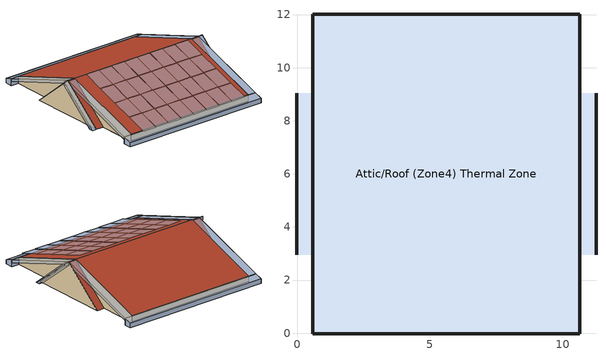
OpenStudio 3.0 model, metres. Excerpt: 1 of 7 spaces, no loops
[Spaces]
Attic/Roof (Zone4) Thermal Zone
 floor to Second Floor (Zone3) Thermal Zone (Attic Floor Assembly - Main House): 10.64,12.01 10.64,-0.03 0.58,-0.03 0.58,12.01 z6.04; 11.25,9.03 11.25,2.96 10.64,2.96 10.64,9.03 z6.04; 0.58,9.03 0.58,2.96 -0.03,2.96 -0.03,9.03 z6.04
 wall outside (Exterior Wall Assemby): 10.64,12.01 0.58,12.01 z6.04:6.13; 0.58,-0.03 10.64,-0.03 z6.1:6.57; 0.58,-0.03 10.64,-0.03 z6.04:6.1; 10.64,12.01 0.58,12.01 z6.13:6.57; 10.64,5.99,8.57 10.64,-0.03,6.57 10.64,-0.03,6.04 10.64,2.96,6.04; 0.58,5.99,8.57 0.58,2.96,6.04 0.58,-0.03,6.04 0.58,-0.03,6.57; -0.03,5.99,8.57 -0.03,9.03,6.04 -0.03,2.96,6.04; 11.25,5.99,8.57 11.25,2.96,6.04 11.25,9.03,6.04; 0.58,5.99,8.57 0.58,12.01,6.57 0.58,12.01,6.04 0.58,9.03,6.04; 10.64,5.99,8.57 10.64,9.03,6.04 10.64,12.01,6.04 10.64,12.01,6.57
 roof outside (Roof Assembly): 0.58,5.99,8.57 0.58,9.03,6.04 -0.03,9.03,6.04 -0.03,5.99,8.57; 10.64,5.99,8.57 10.64,2.96,6.04 11.25,2.96,6.04 11.25,5.99,8.57; 11.25,5.99,8.57 11.25,9.03,6.04 10.64,9.03,6.04 10.64,5.99,8.57; -0.03,5.99,8.57 -0.03,2.96,6.04 0.58,2.96,6.04 0.58,5.99,8.57; 0.58,5.99,8.57 0.58,-0.03,6.57 10.64,-0.03,6.57 10.64,5.99,8.57; 10.64,5.99,8.57 10.64,12.01,6.57 0.58,12.01,6.57 0.58,5.99,8.57
shading: 11.25,5.99 11.56,5.99 / -0.03,5.99 -0.33,5.99 z8.31:8.57; 0.58,12.01 -0.03,12.01 / 10.64,-0.03 11.25,-0.03 z6.35:6.57; -0.03,-0.66 11.25,-0.66 z6.04:6.36; 11.25,12.57 -0.03,12.57 z6.04:6.38; 11.25,-0.03 -0.03,-0.03 / -0.03,12.01 11.25,12.01 z6.04:6.57; 11.25,-0.03 11.25,-0.66 -0.03,-0.66 -0.03,-0.03 z6.04; 8.01,5.8,8.66 8.01,4.32,8.17 9.06,4.32,8.17 9.06,5.8,8.66; 11.25,5.99,8.57 11.25,6.42,8.22 11.25,12.01,6.35 11.25,12.01,6.57; -0.03,12.01,6.57 -0.03,12.57,6.38 -0.03,12.57,6.04 -0.03,12.01,6.04; 4.72,5.8,8.66 4.72,4.32,8.17 5.77,4.32,8.17 5.77,5.8,8.66; 9.11,1.22,7.13 9.11,-0.26,6.64 10.16,-0.26,6.64 10.16,1.22,7.13; 11.25,5.99,8.31 11.56,5.99,8.31 11.56,3.28,6.04 11.25,3.28,6.04; 10.64,6.42,8.22 10.64,12.01,6.35 11.25,12.01,6.35 11.25,6.42,8.22; 11.25,2.39,7.16 11.25,-0.03,6.35 10.64,-0.03,6.35; -0.03,5.99,8.31 -0.03,3.28,6.04 -0.33,3.28,6.04 -0.33,5.99,8.31; 3.63,2.75,7.64 3.63,1.27,7.15 4.67,1.27,7.15 4.67,2.75,7.64; 11.25,12.01,6.57 11.25,12.57,6.38 -0.03,12.57,6.38 -0.03,12.01,6.57; 11.25,12.57 11.25,12.01 -0.03,12.01 -0.03,12.57 z6.04; 11.56,5.24,7.94 11.56,3.9,6.83 11.56,4.63,7.18; 0.58,5.99,8.57 0.58,6.42,8.22 0.58,12.01,6.35 0.58,12.01,6.57; 11.56,5.99,8.57 11.56,5.24,7.94 11.56,4.63,7.18 11.56,5.99,8.31; 0.58,5.99,8.57 0.58,12.01,6.57 -0.03,12.01,6.57 -0.03,5.99,8.57; 11.25,5.99,8.57 11.25,-0.03,6.57 11.25,-0.03,6.35 11.25,5.57,8.22; 2.53,1.22,7.13 2.53,-0.26,6.64 3.58,-0.26,6.64 3.58,1.22,7.13; 2.48,5.8,8.66 1.43,5.8,8.66 1.43,4.32,8.17 2.48,4.32,8.17; -0.33,5.57,8.22 -0.33,4.98,7.46 -0.33,3.28,6.04 -0.33,2.96,6.04; 3.63,1.22,7.13 3.63,-0.26,6.64 4.67,-0.26,6.64 4.67,1.22,7.13; 10.64,3.54,7.54 11.25,2.39,7.16 10.64,-0.03,6.35; 1.43,1.22,7.13 1.43,-0.26,6.64 2.48,-0.26,6.64 2.48,1.22,7.13; 1.43,4.27,8.15 1.43,2.79,7.66 2.48,2.79,7.66 2.48,4.27,8.15; 11.56,5.99,8.57 11.25,5.99,8.57 11.25,2.96,6.04 11.56,2.96,6.04; 8.01,4.27,8.15 8.01,2.79,7.66 9.06,2.79,7.66 9.06,4.27,8.15; 5.82,1.22,7.13 5.82,-0.26,6.64 6.87,-0.26,6.64 6.87,1.22,7.13; 6.92,5.8,8.66 6.92,4.32,8.17 7.96,4.32,8.17 7.96,5.8,8.66; 5.82,4.27,8.15 5.82,2.79,7.66 6.87,2.79,7.66 6.87,4.27,8.15; 11.25,5.99,8.57 11.25,12.01,6.57 10.64,12.01,6.57 10.64,5.99,8.57; -0.03,5.99,8.57 -0.03,5.57,8.22 0.58,5.57,8.22 0.58,5.99,8.57; 9.11,4.27,8.15 9.11,2.79,7.66 10.16,2.79,7.66 10.16,4.27,8.15; 5.82,2.75,7.64 5.82,1.27,7.15 6.87,1.27,7.15 6.87,2.75,7.64; 4.72,2.75,7.64 4.72,1.27,7.15 5.77,1.27,7.15 5.77,2.75,7.64; 11.25,5.99,8.57 11.25,6.42,8.22 10.64,6.42,8.22 10.64,5.99,8.57; 11.25,5.57,8.22 11.25,2.39,7.16 10.64,3.54,7.54 10.64,5.57,8.22; 2.53,4.27,8.15 2.53,2.79,7.66 3.58,2.79,7.66 3.58,4.27,8.15; 5.82,5.8,8.66 5.82,4.32,8.17 6.87,4.32,8.17 6.87,5.8,8.66; -0.03,6.42,8.22 -0.03,12.01,6.35 0.58,12.01,6.35 0.58,6.42,8.22; 10.64,5.99,8.57 10.64,-0.03,6.57 11.25,-0.03,6.57 11.25,5.99,8.57; 6.92,2.75,7.64 6.92,1.27,7.15 7.96,1.27,7.15 7.96,2.75,7.64; 11.25,5.99,8.57 11.25,5.57,8.22 10.64,5.57,8.22 10.64,5.99,8.57; 11.25,2.96 11.56,2.96 11.56,3.28 11.25,3.28 z6.04; 11.56,4.63,7.18 11.56,3.9,6.83 11.56,2.96,6.04 11.56,3.28,6.04; 2.53,5.8,8.66 2.53,4.32,8.17 3.58,4.32,8.17 3.58,5.8,8.66; 11.25,12.01,6.57 11.25,12.01,6.04 11.25,12.57,6.04 11.25,12.57,6.38; 9.11,5.8,8.66 9.11,4.32,8.17 10.16,4.32,8.17 10.16,5.8,8.66; 0.58,5.57,8.22 0.58,-0.03,6.35 -0.03,-0.03,6.35 -0.03,5.57,8.22; 9.11,2.75,7.64 9.11,1.27,7.15 10.16,1.27,7.15 10.16,2.75,7.64; 11.25,-0.03,6.57 11.25,-0.66,6.36 11.25,-0.66,6.04 11.25,-0.03,6.04; 6.92,1.22,7.13 6.92,-0.26,6.64 7.96,-0.26,6.64 7.96,1.22,7.13; 8.01,2.75,7.64 8.01,1.27,7.15 9.06,1.27,7.15 9.06,2.75,7.64; -0.03,-0.03,6.57 -0.03,-0.03,6.04 -0.03,-0.66,6.04 -0.03,-0.66,6.36; 4.72,4.27,8.15 4.72,2.79,7.66 5.77,2.79,7.66 5.77,4.27,8.15; -0.03,5.99,8.57 -0.33,5.99,8.57 -0.33,2.96,6.04 -0.03,2.96,6.04; -0.33,5.99,8.57 -0.33,5.99,8.31 -0.33,5.74,8.36 -0.33,5.77,8.38; -0.03,-0.03,6.57 -0.03,-0.66,6.36 11.25,-0.66,6.36 11.25,-0.03,6.57; -0.03,5.99,8.57 -0.03,12.01,6.57 -0.03,12.01,6.35 -0.03,6.42,8.22; 6.92,4.27,8.15 6.92,2.79,7.66 7.96,2.79,7.66 7.96,4.27,8.15; -0.03,5.99,8.57 -0.03,-0.03,6.57 0.58,-0.03,6.57 0.58,5.99,8.57; 8.01,1.22,7.13 8.01,-0.26,6.64 9.06,-0.26,6.64 9.06,1.22,7.13; -0.03,5.99,8.57 -0.03,5.57,8.22 -0.03,-0.03,6.35 -0.03,-0.03,6.57; 3.63,4.27,8.15 3.63,2.79,7.66 4.67,2.79,7.66 4.67,4.27,8.15; -0.03,5.99,8.57 -0.03,6.42,8.22 0.58,6.42,8.22 0.58,5.99,8.57; 2.53,2.75,7.64 2.53,1.27,7.15 3.58,1.27,7.15 3.58,2.75,7.64; 3.63,5.8,8.66 3.63,4.32,8.17 4.67,4.32,8.17 4.67,5.8,8.66; 1.43,2.75,7.64 1.43,1.27,7.15 2.48,1.27,7.15 2.48,2.75,7.64; 4.72,1.22,7.13 4.72,-0.26,6.64 5.77,-0.26,6.64 5.77,1.22,7.13
[Site]
Washington Dc Dulles IntL Ar: Latitude {deg}=38.98; Longitude {deg}=-77.47; Time Zone {hr}=-5; Elevation {m}=82; Terrain=Suburbs
[Building]
NIST NZE House: North Axis {deg}=0; Default Construction Set=Default for Interior Walls
[ClimateZones]
Climate Zone Institution Name 1=ASHRAE; Climate Zone Document Name 1=ANSI/ASHRAE Standard 169; Climate Zone Document Year 1=2006; Climate Zone Institution Name 2=CEC; Climate Zone Document Name 2=California Climate Zone Descriptions; Climate Zone Document Year 2=1995
[SizingPeriod:DesignDay] Barometric Pressure {Pa}=100344; Sky Clearness=0; Rain Indicator=0; Snow Indicator=0; Day of Month=21; Daylight Saving Time Indicator=0; Dry-Bulb Temperature Range Modifier Type=DefaultMultipliers
Name | Maximum Dry-Bulb Temperature {C} | Daily Dry-Bulb Temperature Range {deltaC} | Humidity Indicating Conditions at Maximum Dry-Bulb | Wind Speed {m/s} | Wind Direction {deg} | Month | Day Type | Humidity Indicating Type | Solar Model Indicator | ASHRAE Taub | ASHRAE Taud
Washington Dc Dulles IntL Ar Ann Hum_n 99.6% Condns DP=>MCDB | -9 | 0 | -19.5 | 2.7 | 310 | 1 | WinterDesignDay | Dewpoint | ASHRAEClearSky
Washington Dc Dulles IntL Ar Ann Htg Wind 99.6% Condns WS=>MCDB | 0.8 | 0 | 0.8 | 11.2 | 310 | 1 | WinterDesignDay | Wetbulb | ASHRAEClearSky
Washington Dc Dulles IntL Ar Ann Htg 99.6% Condns DB | -11.8 | 0 | -11.8 | 2.7 | 310 | 1 | WinterDesignDay | Wetbulb | ASHRAEClearSky
Washington Dc Dulles IntL Ar Ann Clg .4% Condns DP=>MDB | 27.8 | 11.4 | 23.6 | 4 | 290 | 7 | SummerDesignDay | Dewpoint | ASHRAETau | 0.544 | 1.787
Washington Dc Dulles IntL Ar Ann Clg .4% Condns DB=>MWB | 34.1 | 11.4 | 23.9 | 4 | 290 | 7 | SummerDesignDay | Wetbulb | ASHRAETau | 0.544 | 1.787
Washington Dc Dulles IntL Ar Ann Clg .4% Condns WB=>MDB | 31.6 | 11.4 | 25.4 | 4 | 290 | 7 | SummerDesignDay | Wetbulb | ASHRAETau | 0.544 | 1.787
Washington Dc Dulles IntL Ar Ann Clg .4% Condns Enth=>MDB | 31.6 | 11.4 | 78000 | 4 | 290 | 7 | SummerDesignDay | Enthalpy | ASHRAETau | 0.544 | 1.787
[Construction]
Attic Floor Assembly - Main House: 1/2" GWB, 11 1/4" LSL Engineered Ceiling Joist
Exterior Wall Assemby: Fiber Cement Siding, Wood Furring Strips, Foil-faced Polyiso - 2.0", Foil-faced Polyiso - 2.0", Air Barrier Membrane, 1/2" Plywood Sheathing, 2x6 24" O.C. Wood Stud Wall w/ R-19 Cellulose Insulation, 1/2" GWB
Roof Assembly: Asphalt shingles, Peel and Stick Roof Membrane, 5/8" Plywood Sheathing, Foil-faced Polyiso - 1.5", Foil-faced Polyiso - 2.0", Foil-faced Polyiso - 1.5", Air Barrier Membrane, 1/2" Plywood Sheathing, 1 3/4" x11 7/8" LSL Engineered Roof Rafters w/ Cellulose Insulation Fill
Patio Shared Wall: 1/2" GWB, 2x6 24" O.C. Wood Stud Wall - R-19 Cellulose Insulation Only, 1/2" Plywood Sheathing, Air Barrier Membrane, Foil-faced Polyiso - 2.0", Foil-faced Polyiso - 2.0", Wood Furring Strips, Fiber Cement Siding
[Material] Thermal Absorptance=0.9; Solar Absorptance=0.7; Visible Absorptance=0.7
Name | Roughness | Thickness {m} | Conductivity {W/m-K} | Density {kg/m3} | Specific Heat {J/kg-K}
1/2" GWB | MediumSmooth | 0.0127 | 0.16 | 800 | 1090
11 1/4" LSL Engineered Ceiling Joist | Rough | 0.28575 | 0.18 | 1200 | 1012
2x6 24" O.C. Wood Stud Wall - R-19 Cellulose Insulation Only | MediumRough | 0.1397 | 0.047481 | 30 | 712
1/2" Plywood Sheathing | Smooth | 0.0127 | 0.07 | 400 | 1300
Foil-faced Polyiso - 2.0" | MediumRough | 0.0508 | 0.023 | 40 | 1496
Fiber Cement Siding | MediumRough | 0.0079375 | 0.09 | 1000 | 900
2x6 24" O.C. Wood Stud Wall w/ R-19 Cellulose Insulation | MediumRough | 0.1397 | 0.058209 | 92.55 | 850
Asphalt shingles | VeryRough | 0.0032 | 0.04 | 1120 | 1260
5/8" Plywood Sheathing | Smooth | 0.0159 | 0.12 | 544 | 1210
Foil-faced Polyiso - 1.5" | MediumRough | 0.0381 | 0.023 | 40 | 1496
1 3/4" x11 7/8" LSL Engineered Roof Rafters w/ Cellulose Insulation Fill | Rough | 0.301325 | 0.058209 | 92.55 | 850
[Material:NoMass] Roughness=Rough; Thermal Resistance {m2-K/W}=0.011; Thermal Absorptance=0.9; Solar Absorptance=0.7; Visible Absorptance=0.7
Air Barrier Membrane; Peel and Stick Roof Membrane
[Material:AirGap]
Wood Furring Strips: Thermal Resistance {m2-K/W}=0.15
[DefaultConstructionSet]
Default for Interior Walls: Default Exterior Surface Constructions=Default Surface Constructions 1; Default Interior Surface Constructions=Default Surface Constructions 2; Default Ground Contact Surface Constructions=Default Surface Constructions 3; Default Exterior SubSurface Constructions=Default Sub Surface Constructions 1; Default Interior SubSurface Constructions=Default Sub Surface Constructions 2
[DefaultSurfaceConstructions]
Name | Wall Construction
Default Surface Constructions 1; Default Surface Constructions 3
Default Surface Constructions 2 | Patio Shared Wall
[DefaultSubSurfaceConstructions]
Default Sub Surface Constructions 1; Default Sub Surface Constructions 2
[ThermalZone]
Zone4 Thermal Zone: Multiplier=1; Use Ideal Air Loads=No
[Sizing:Zone] Zone Cooling Design Supply Air Temperature Input Method=SupplyAirTemperature; Zone Cooling Design Supply Air Temperature {C}=12; Zone Cooling Design Supply Air Temperature Difference {deltaC}=11.11; Zone Heating Design Supply Air Temperature Input Method=SupplyAirTemperature; Zone Heating Design Supply Air Temperature {C}=30; Zone Heating Design Supply Air Temperature Difference {deltaC}=11.11; Zone Cooling Design Supply Air Humidity Ratio {kg-H2O/kg-air}=0.008; Zone Heating Design Supply Air Humidity Ratio {kg-H2O/kg-air}=0.008; Cooling Design Air Flow Method=DesignDay; Cooling Minimum Air Flow per Zone Floor Area {m3/s-m2}=0.000762; Heating Design Air Flow Method=DesignDay; Account for Dedicated Outdoor Air System=No; Dedicated Outdoor Air System Control Strategy=NeutralSupplyAir; Dedicated Outdoor Air Low Setpoint Temperature for Design {C}=Autosize; Dedicated Outdoor Air High Setpoint Temperature for Design {C}=Autosize
Name | Zone Heating Sizing Factor | Zone Cooling Sizing Factor
Zone4 Thermal Zone; Zone5 Thermal Zone; Zone2 Thermal Zone
Zone3 Thermal Zone; Zone1 Thermal Zone | 1 | 1
[Zone equipment]
Zone3 Thermal Zone: Zone HVAC Dehumidifier 1, Zone HVAC Energy Recovery Ventilator 1
Zone1 Thermal Zone: Zone HVAC Dehumidifier, Zone HVAC Energy Recovery Ventilator, PTHP
[Space]
Attic/Roof (Zone4) Thermal Zone: Building Story=Building Story 4 - Attic/Roof; Thermal Zone=Zone4 Thermal Zone; Part of Total Floor Area=No
[SpaceInfiltration:DesignFlowRate]
Attic ACH: Space or SpaceType=Attic/Roof (Zone4) Thermal Zone; Schedule=ALWAYS_ON; Design Flow Rate Calculation Method=AirChanges/Hour; Air Changes per Hour {1/hr}=0; Constant Term Coefficient=1
[BuildingStory]
Building Story 4 - Attic/Roof
[ZoneHVAC:Dehumidifier:DX] Availability Schedule=Always On Discrete 1; Rated Energy Factor {L/kWh}=1.65; Water Removal Curve=Dehumidifier Water Removal Curve; Energy Factor Curve=Dehumidifier Energy Factor Curve; Part Load Fraction Correlation Curve=Dehumidifier Part Load Curve; Minimum Dry-Bulb Temperature for Dehumidifier Operation {C}=-1.1; Maximum Dry-Bulb Temperature for Dehumidifier Operation {C}=32.2; Off-Cycle Parasitic Electric Load {W}=0
Name | Rated Water Removal {L/day} | Rated Air Flow Rate {m3/s}
Zone HVAC Dehumidifier | 17.3181 | 0.008967
Zone HVAC Dehumidifier 1 | 15.8042 | 0.08967
[ZoneHVAC:EnergyRecoveryVentilator] Availability Schedule=Always On Discrete 1
Name | Heat Exchanger | Supply Air Flow Rate {m3/s} | Exhaust Air Flow Rate {m3/s} | Supply Air Fan | Exhaust Air Fan | Controller | Ventilation Rate per Unit Floor Area {m3/s-m2} | Ventilation Rate per Occupant {m3/s-person}
Zone HVAC Energy Recovery Ventilator | ERV HX | 0.02592 | 0.02592 | ERV Supply Fan | ERV Exhaust Fan | ERV Controller | 0 | 0
Zone HVAC Energy Recovery Ventilator 1 | ERV HX 1 | 0.02364 | 0.02364 | ERV Supply Fan 1 | ERV Exhaust Fan 1 | ERV Controller 1 | 0.000508 | 0.00236
[Fan:OnOff] Availability Schedule=Always On Discrete 1; Fan Total Efficiency=0.7; Pressure Rise {Pa}=300; Motor Efficiency=0.8; Motor In Airstream Fraction=1
Name | Maximum Flow Rate {m3/s} | Fan Power Ratio Function of Speed Ratio Curve | Fan Efficiency Ratio Function of Speed Ratio Curve
ERV Supply Fan | 0.02592 | Fan On Off Power Curve 18 | Fan On Off Efficiency Curve 17
ERV Exhaust Fan | 0.02592 | Fan On Off Power Curve 17 | Fan On Off Efficiency Curve 18
ERV Supply Fan 1 | 0.02364 | Fan On Off Power Curve 18 | Fan On Off Efficiency Curve 17
ERV Exhaust Fan 1 | 0.02364 | Fan On Off Power Curve 17 | Fan On Off Efficiency Curve 18
[HeatExchanger:AirToAir:SensibleAndLatent] Availability Schedule=Always On Discrete 1; Sensible Effectiveness at 100% Heating Air Flow=0.62; Latent Effectiveness at 100% Heating Air Flow=0; Sensible Effectiveness at 75% Heating Air Flow=0.68; Latent Effectiveness at 75% Heating Air Flow=0; Sensible Effectiveness at 100% Cooling Air Flow=0.62; Latent Effectiveness at 100% Cooling Air Flow=0; Sensible Effectiveness at 75% Cooling Air Flow=0.68; Latent Effectiveness at 75% Cooling Air Flow=0; Supply Air Outlet Temperature Control=No; Heat Exchanger Type=Plate; Frost Control Type=ExhaustAirRecirculation; Threshold Temperature {C}=-5; Initial Defrost Time Fraction=0.21875; Rate of Defrost Time Fraction Increase {1/K}=0.004261; Economizer Lockout=No
Name | Nominal Supply Air Flow Rate {m3/s} | Nominal Electric Power {W}
ERV HX | 0.02592 | 28.2
ERV HX 1 | 0.02364 | 25.8
[ZoneHVAC:EnergyRecoveryVentilator:Controller] Exhaust Air Temperature Limit=NoExhaustAirTemperatureLimit; Exhaust Air Enthalpy Limit=NoExhaustAirEnthalpyLimit; High Humidity Control Flag=No; High Humidity Outdoor Air Flow Ratio=1; Control High Indoor Humidity Based on Outdoor Humidity Ratio=No
ERV Controller; ERV Controller 1
[AvailabilityManager:DifferentialThermostat]
Plant Loop 1 Differential Thermostat: Temperature Difference On Limit {deltaC}=10; Temperature Difference Off Limit {deltaC}=3
[AvailabilityManager:HighTemperatureTurnOff]
Plant Loop 1 High Temperature Turn Off: Temperature {C}=80
[AvailabilityManager:Scheduled]
AVM Scheduled: Schedule=Always On Discrete hvac_library
[ZoneHVAC:PackagedTerminalHeatPump]
PTHP: Availability Schedule=Always On Discrete hvac_library; Supply Air Flow Rate During Cooling Operation {m3/s}=Autosize; Supply Air Flow Rate During Heating Operation {m3/s}=Autosize; Supply Air Flow Rate When No Cooling or Heating is Needed {m3/s}=Autosize; Outdoor Air Flow Rate During Cooling Operation {m3/s}=Autosize; Outdoor Air Flow Rate During Heating Operation {m3/s}=Autosize; Outdoor Air Flow Rate When No Cooling or Heating is Needed {m3/s}=Autosize; Supply Air Fan=PTHP CV Fan; Heating Coil=PTHP 1 Spd DX Htg Coil; Cooling Coil=PTHP 1 Spd DX Clg Coil; Supplemental Heating Coil=PTHP Elec Htg Backup Coil; Maximum Supply Air Temperature from Supplemental Heater {C}=Autosize
[Fan:ConstantVolume]
PTHP CV Fan: Availability Schedule=Always On Discrete hvac_library; Maximum Flow Rate {m3/s}=AutoSize
[Coil:Heating:DX:SingleSpeed]
PTHP 1 Spd DX Htg Coil: Availability Schedule=Always On Discrete hvac_library; Rated Total Heating Capacity {W}=Autosize; Rated COP {W/W}=5; Rated Air Flow Rate {m3/s}=Autosize; Rated Supply Fan Power Per Volume Flow Rate {W/(m3/s)}=773.3; Total Heating Capacity Function of Temperature Curve=OS:Curve:Biquadratic 11; Total Heating Capacity Function of Flow Fraction Curve=OS:Curve:Quadratic 14; Energy Input Ratio Function of Temperature Curve=OS:Curve:Biquadratic 12; Energy Input Ratio Function of Flow Fraction Curve=OS:Curve:Quadratic 15; Part Load Fraction Correlation Curve=OS:Curve:Quadratic 16; Defrost Strategy=Resistive; Defrost Control=Timed; Defrost Time Period Fraction=0.166667; Resistive Defrost Heater Capacity {W}=2000
[Coil:Cooling:DX:SingleSpeed]
PTHP 1 Spd DX Clg Coil: Availability Schedule=Always On Discrete hvac_library; Rated Total Cooling Capacity {W}=Autosize; Rated Sensible Heat Ratio=Autosize; Rated COP {W/W}=3; Rated Air Flow Rate {m3/s}=Autosize; Rated Evaporator Fan Power Per Volume Flow Rate {W/(m3/s)}=773.3; Total Cooling Capacity Function of Temperature Curve=OS:Curve:Biquadratic 9; Total Cooling Capacity Function of Flow Fraction Curve=OS:Curve:Quadratic 11; Energy Input Ratio Function of Temperature Curve=OS:Curve:Biquadratic 10; Energy Input Ratio Function of Flow Fraction Curve=OS:Curve:Quadratic 12; Part Load Fraction Correlation Curve=OS:Curve:Quadratic 13; Condenser Type=AirCooled; Evaporative Condenser Effectiveness=0; Evaporative Condenser Air Flow Rate {m3/s}=Autosize; Evaporative Condenser Pump Rated Power Consumption {W}=Autosize; Crankcase Heater Capacity {W}=0; Maximum Outdoor Dry-Bulb Temperature for Crankcase Heater Operation {C}=0; Basin Heater Capacity {W/K}=0; Basin Heater Setpoint Temperature {C}=10
[Coil:Heating:Electric]
PTHP Elec Htg Backup Coil: Availability Schedule=Always On Discrete hvac_library
[Schedule:Compact]
ALWAYS_ON: Through: 12/31, For: AllDays, Until: 24:00, 1
[Curve:Quadratic]
Name | Coefficient1 Constant | Coefficient2 x | Coefficient3 x**2 | Minimum Value of x | Maximum Value of x | Minimum Value of x {BasedOnField A2} | Maximum Value of x {BasedOnField A2}
Dehumidifier Part Load Curve | 0.95 | 0.05 | 0 | 0 | 1
OS:Curve:Quadratic 14 | 0.84 | 0.16 | 0 |  |  | 0.5 | 1.5
OS:Curve:Quadratic 15 | 1.3824 | -0.4336 | 0.0512 |  |  | 0 | 1
OS:Curve:Quadratic 16 | 0.85 | 0.15 | 0 |  |  | 0 | 1
OS:Curve:Quadratic 11 | 0.77136 | 0.34053 | -0.11088 |  |  | 0.75918 | 1.13877
OS:Curve:Quadratic 12 | 1.2055 | -0.32953 | 0.12308 |  |  | 0.75918 | 1.13877
OS:Curve:Quadratic 13 | 0.771 | 0.229 | 0 |  |  | 0 | 1
[Curve:Biquadratic]
Name | Coefficient1 Constant | Coefficient2 x | Coefficient3 x**2 | Coefficient4 y | Coefficient5 y**2 | Coefficient6 x*y | Minimum Value of x | Maximum Value of x | Minimum Value of y | Maximum Value of y | Minimum Value of x {BasedOnField A2} | Maximum Value of x {BasedOnField A2} | Minimum Value of y {BasedOnField A3} | Maximum Value of y {BasedOnField A3}
Dehumidifier Water Removal Curve | -2.72488 | 0.100712 | -0.000990538 | 0.050053 | -0.000203629 | -0.000341751 | 21 | 32.22 | 40 | 80
Dehumidifier Energy Factor Curve | -2.38832 | 0.0930477 | -0.0013697 | 0.0665337 | -0.000343198 | -0.00056249 | 21 | 32.22 | 40 | 80
OS:Curve:Biquadratic 11 | 0.758746 | 0 | 0 | 0.027626 | 0.000148716 | 0 |  |  |  |  | 0 | 1 | 0 | 1
OS:Curve:Biquadratic 12 | 1.19248 | -0.0300438 | 0.00103745 | 0 | 0 | 0 |  |  |  |  | -20 | 20 | 0 | 1
OS:Curve:Biquadratic 9 | 0.42415 | 0.04426 | -0.00042 | 0.00333 | -8e-05 | -0.00021 |  |  |  |  | 17 | 22 | 13 | 46
OS:Curve:Biquadratic 10 | 1.23649 | -0.02431 | 0.00057 | -0.01434 | 0.00063 | -0.00038 |  |  |  |  | 17 | 22 | 13 | 46
[Curve:Cubic] Coefficient1 Constant=1; Coefficient2 x=0; Coefficient3 x**2=0; Coefficient4 x**3=0; Minimum Value of x=0; Maximum Value of x=1
Fan On Off Efficiency Curve 17; Fan On Off Efficiency Curve 18
[Schedule:Constant] Value=1
Always On Discrete 1; Always On Discrete hvac_library
[Curve:Exponent] Coefficient1 Constant=1; Coefficient2 Constant=0; Coefficient3 Constant=0; Minimum Value of x=0; Maximum Value of x=1
Fan On Off Power Curve 18; Fan On Off Power Curve 17
